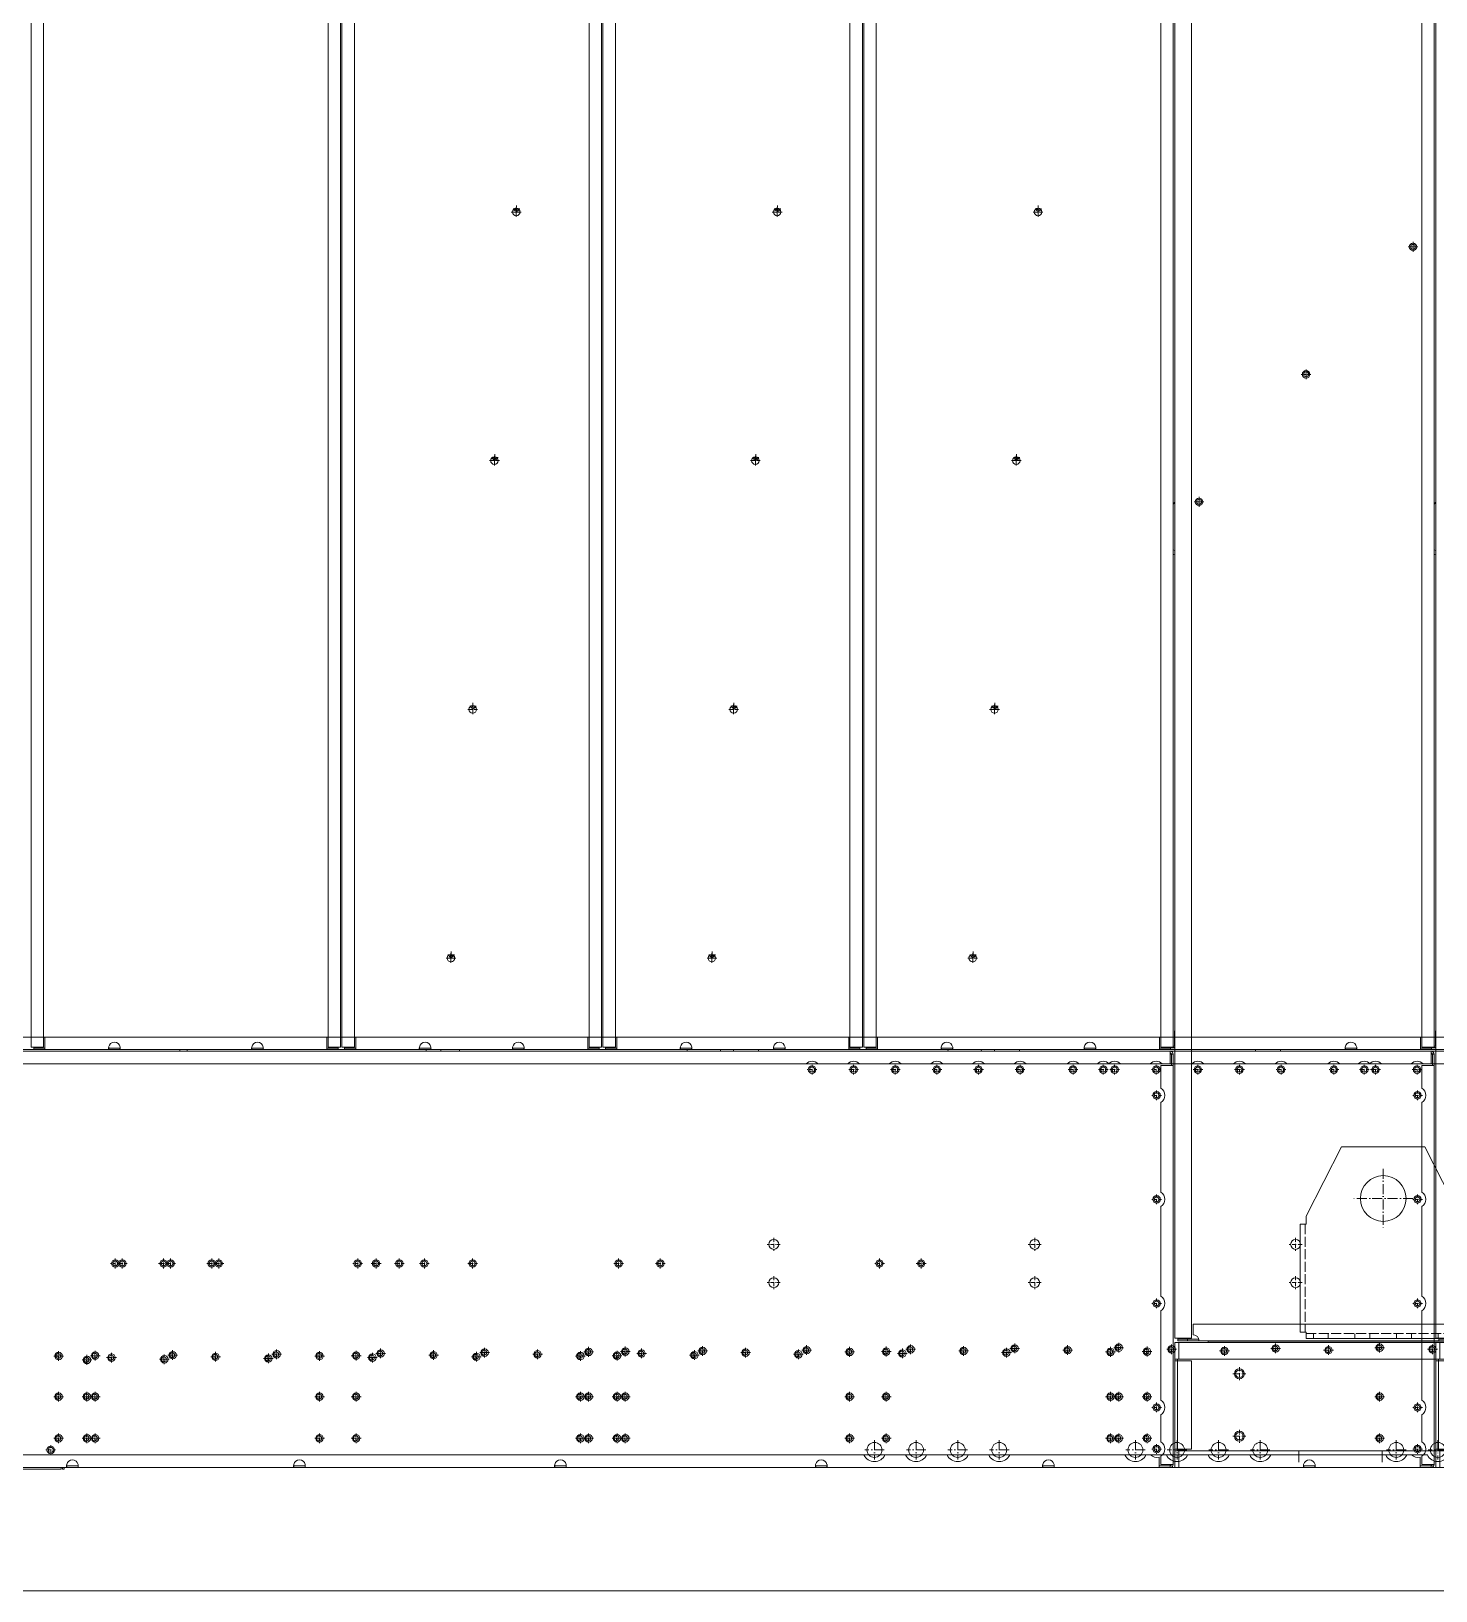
# Model space of a CAD drawing. Header units: millimetres. Extents: x -664124 to 30784, y -141094 to 22397.
# Drawn here: x -653997 to -652309, y -135367 to -133493 of the extents above; entities that cross this region are included whole.
import ezdxf

# ---------------------------------------------------------------- set-up
doc = ezdxf.new("R2010")
doc.units = ezdxf.units.MM
doc.linetypes.add('DASHDOT', pattern=[18.5, 12, -3, 0.5, -3])
doc.linetypes.add('DASHED', pattern=[15, 12, -3])

# ---------------------------------------------------------------- blocks, each defined once
blk = doc.blocks.new('457536')
at = {"color": 7, "lineweight": 5}
for p, q in [((114592.520962, 89152.297332), (114550.020962, 89069.297332)), ((114692.520962, 89152.297332), (114592.520962, 89152.297332)), ((114735.020962, 89069.297332), (114692.520962, 89152.297332)), ((114542.520962, 89059.297332), (114542.520962, 88929.797332)), ((114742.520962, 88929.797332), (114742.520962, 89059.297332)), ((114550.020962, 88922.297332), (114735.020962, 88922.297332))]:
    blk.add_line(p, q, dxfattribs=at)
at = {"color": 7, "linetype": 'DASHDOT', "lineweight": 5}
for p, q in [((114642.520962, 89126.047332), (114642.520962, 89054.547332)), ((114678.270962, 89090.297332), (114606.770962, 89090.297332))]:
    blk.add_line(p, q, dxfattribs=at)
at = {"color": 7, "lineweight": 5, "ltscale": 0.125}
for p, q in [((114550.020962, 89059.297332), (114550.020962, 89069.297332)), ((114735.020962, 89069.297332), (114735.020962, 89059.297332))]:
    blk.add_line(p, q, dxfattribs=at)
at = {"color": 7, "lineweight": 5, "ltscale": 0.09375}
for p, q in [((114542.520962, 89059.297332), (114550.020962, 89059.297332)), ((114742.520962, 89059.297332), (114735.020962, 89059.297332)), ((114550.020962, 88929.797332), (114542.520962, 88929.797332)), ((114550.020962, 88922.297332), (114550.020962, 88929.797332)), ((114735.020962, 88929.797332), (114742.520962, 88929.797332)), ((114735.020962, 88922.297332), (114735.020962, 88929.797332))]:
    blk.add_line(p, q, dxfattribs=at)
at = {"color": 7, "linetype": 'DASHED', "lineweight": 5}
for p, q in [((114548.520962, 89059.297332), (114548.520962, 88929.797332)), ((114736.520962, 88929.797332), (114736.520962, 89059.297332)), ((114550.020962, 88928.297332), (114735.020962, 88928.297332))]:
    blk.add_line(p, q, dxfattribs=at)
at = {"color": 7, "linetype": 'DASHED', "lineweight": 5, "ltscale": 0.075}
for p, q in [((114558.520962, 88928.297332), (114558.520962, 88922.297332)), ((114576.520962, 88928.297332), (114576.520962, 88922.297332)), ((114608.520962, 88928.297332), (114608.520962, 88922.297332)), ((114626.520962, 88928.297332), (114626.520962, 88922.297332)), ((114658.520962, 88928.297332), (114658.520962, 88922.297332)), ((114676.520962, 88928.297332), (114676.520962, 88922.297332)), ((114708.520962, 88928.297332), (114708.520962, 88922.297332)), ((114726.520962, 88928.297332), (114726.520962, 88922.297332))]:
    blk.add_line(p, q, dxfattribs=at)
at = {"color": 7, "lineweight": 5}
blk.add_circle((114642.520962, 89090.297332), 27.5, dxfattribs=at)
blk = doc.blocks.new('1')
at = {"color": 7, "lineweight": 20}
for p, q in [((14472.3, 9340.4), (14472.3, 12781.4)), ((14492.3, 12781.4), (14492.3, 9340.4)), ((12470.8, 12539.8), (12470.8, 9690)), ((12485.8, 9690), (12485.8, 12539.8)), ((13454.8, 12539.8), (13454.8, 9690)), ((13469.8, 9690), (13469.8, 12539.8)), ((13471.3, 12539.8), (13471.3, 9690)), ((13486.3, 9690), (13486.3, 12539.8)), ((14455.3, 12539.8), (14455.3, 9690)), ((14470.3, 9690), (14470.3, 12539.8)), ((13453.2, 9701.9), (12487.4, 9701.9)), ((14453.7, 9701.9), (13487.9, 9701.9)), ((14466.8, 9684.9), (11473.8, 9684.9)), ((12487.4, 9686.9), (12564.1, 9686.9)), ((12577.5, 9686.9), (13363.1, 9686.9)), ((13376.5, 9686.9), (13453.2, 9686.9)), ((13487.9, 9686.9), (13564.6, 9686.9)), ((13578, 9686.9), (14363.6, 9686.9)), ((14377, 9686.9), (14453.7, 9686.9)), ((14029.2, 9669.9), (11473.8, 9669.9)), ((14079.2, 9669.9), (14043.5, 9669.9)), ((14129.2, 9669.9), (14093.5, 9669.9)), ((14179.2, 9669.9), (14143.5, 9669.9)), ((14229.2, 9669.9), (14193.5, 9669.9)), ((14279.2, 9669.9), (14243.5, 9669.9)), ((14379.2, 9669.9), (14293.5, 9669.9)), ((14466.8, 9669.9), (14393.5, 9669.9)), ((14455.3, 9640.6), (14455.3, 9667.9)), ((14470.3, 9188.4), (14470.3, 9667.9)), ((14455.3, 9515.6), (14455.3, 9623.3)), ((14455.3, 9390.6), (14455.3, 9498.3)), ((14455.3, 9265.6), (14455.3, 9373.3)), ((14494.3, 9356.9), (14948.3, 9356.9)), ((16865.6, 9334.9), (14477, 9334.9)), ((14941.3, 9336.9), (14501.3, 9336.9)), ((15662.3, 9336.5), (14512.3, 9336.5)), ((14472.3, 9314.9), (16870.3, 9314.9)), ((14477, 9314.9), (16865.6, 9314.9)), ((14472.3, 9206.9), (14472.3, 9312.9)), ((14475.5, 9312.9), (14475.5, 9206.9)), ((14492.3, 9206.9), (14492.3, 9312.9)), ((14455.3, 9215.6), (14455.3, 9248.3)), ((14621.3, 9204.9), (14472.3, 9204.9)), ((16865.6, 9204.9), (14477, 9204.9)), ((16621.3, 9204.9), (14721.3, 9204.9)), ((12513.6, 9184.9), (11627.1, 9184.9)), ((14098.7, 9199.9), (11842, 9199.9)), ((13413.6, 9184.9), (12527.1, 9184.9)), ((14313.6, 9184.9), (13427.1, 9184.9)), ((14148.7, 9199.9), (14124, 9199.9)), ((14198.7, 9199.9), (14174, 9199.9)), ((14248.7, 9199.9), (14224, 9199.9)), ((14443.2, 9199.9), (14274, 9199.9)), ((14453.3, 9184.9), (14327.1, 9184.9)), ((16870.3, 9184.9), (14472.3, 9184.9)), ((14477, 9184.9), (16865.6, 9184.9)), ((12506.8, 9182.9), (11519.8, 9182.9))]:
    blk.add_line(p, q, dxfattribs=at)
at = {"color": 7, "linetype": 'DASHDOT', "lineweight": 20, "ltscale": 0.2925}
for p, q in [((13686.6, 10693.5), (13674.9, 10693.5)), ((14764.4, 10651.6), (14752.7, 10651.6)), ((14635.9, 10498.4), (14624.2, 10498.4)), ((13660.5, 10394.7), (13648.8, 10394.7)), ((14507.3, 10345.2), (14495.6, 10345.2)), ((13634.3, 10095.8), (13622.6, 10095.8)), ((13628.5, 10101.7), (13628.5, 10090)), ((13608.2, 9796.9), (13596.5, 9796.9)), ((14042.2, 9662.9), (14030.5, 9662.9)), ((14036.3, 9668.8), (14036.3, 9657.1)), ((14092.2, 9662.9), (14080.5, 9662.9)), ((14086.3, 9668.8), (14086.3, 9657.1)), ((14142.2, 9662.9), (14130.5, 9662.9)), ((14136.3, 9668.8), (14136.3, 9657.1)), ((14192.2, 9662.9), (14180.5, 9662.9)), ((14186.3, 9668.8), (14186.3, 9657.1)), ((14242.2, 9662.9), (14230.5, 9662.9)), ((14236.3, 9668.8), (14236.3, 9657.1)), ((14292.2, 9662.9), (14280.5, 9662.9)), ((14286.3, 9668.8), (14286.3, 9657.1)), ((14392.2, 9662.9), (14380.5, 9662.9)), ((14386.3, 9668.8), (14386.3, 9657.1)), ((14450.3, 9637.8), (14450.3, 9626.1)), ((14456.2, 9631.9), (14444.5, 9631.9)), ((14456.2, 9506.9), (14444.5, 9506.9)), ((14450.3, 9512.8), (14450.3, 9501.1)), ((12580.3, 9435.8), (12580.3, 9424.1)), ((12638.3, 9435.8), (12638.3, 9424.1)), ((12696.3, 9435.8), (12696.3, 9424.1)), ((12885.3, 9435.8), (12885.3, 9424.1)), ((12943.3, 9435.8), (12943.3, 9424.1)), ((13001.3, 9435.8), (13001.3, 9424.1)), ((13490.3, 9435.8), (13490.3, 9424.1)), ((13546.2, 9429.9), (13534.5, 9429.9)), ((13540.3, 9435.8), (13540.3, 9424.1)), ((14456.2, 9381.9), (14444.5, 9381.9)), ((14450.3, 9387.8), (14450.3, 9376.1)), ((14279.8, 9333.7), (14279.8, 9322)), ((14404.8, 9334.6), (14404.8, 9322.9)), ((12537.8, 9320), (12537.8, 9308.3)), ((12630.8, 9320.7), (12630.8, 9309)), ((12755.8, 9321.7), (12755.8, 9310)), ((12880.8, 9322.7), (12880.8, 9311)), ((13005.8, 9323.7), (13005.8, 9312)), ((13130.8, 9324.6), (13130.8, 9312.9)), ((13174.8, 9325), (13174.8, 9313.3)), ((13267.8, 9325.7), (13267.8, 9314)), ((13392.8, 9326.7), (13392.8, 9315)), ((13523.7, 9321.8), (13512, 9321.8)), ((13517.8, 9327.7), (13517.8, 9316)), ((13648.7, 9322.8), (13637, 9322.8)), ((13642.8, 9328.7), (13642.8, 9317)), ((13773.7, 9323.7), (13762, 9323.7)), ((13767.8, 9329.6), (13767.8, 9317.9)), ((13817.7, 9324.1), (13806, 9324.1)), ((13811.8, 9330), (13811.8, 9318.3)), ((13910.7, 9324.8), (13899, 9324.8)), ((13904.8, 9330.7), (13904.8, 9319)), ((14035.7, 9325.8), (14024, 9325.8)), ((14029.8, 9331.7), (14029.8, 9320)), ((14160.7, 9326.8), (14149, 9326.8)), ((14154.8, 9332.7), (14154.8, 9321)), ((14285.7, 9327.8), (14274, 9327.8)), ((14410.7, 9328.7), (14399, 9328.7)), ((12537.8, 9275.8), (12537.8, 9264.1)), ((13130.8, 9275.8), (13130.8, 9264.1)), ((13174.8, 9275.8), (13174.8, 9264.1)), ((13773.7, 9269.9), (13762, 9269.9)), ((13767.8, 9275.8), (13767.8, 9264.1)), ((13817.7, 9269.9), (13806, 9269.9)), ((13811.8, 9275.8), (13811.8, 9264.1)), ((14410.7, 9269.9), (14399, 9269.9)), ((14404.8, 9275.8), (14404.8, 9264.1)), ((14450.3, 9262.8), (14450.3, 9251.1)), ((14456.2, 9256.9), (14444.5, 9256.9)), ((12537.8, 9225.8), (12537.8, 9214.1)), ((13130.8, 9225.8), (13130.8, 9214.1)), ((13174.8, 9225.8), (13174.8, 9214.1)), ((13767.8, 9225.8), (13767.8, 9214.1)), ((13811.8, 9225.8), (13811.8, 9214.1)), ((14404.8, 9225.8), (14404.8, 9214.1)), ((12494.3, 9211.8), (12494.3, 9200.1)), ((13773.7, 9219.9), (13762, 9219.9)), ((13817.7, 9219.9), (13806, 9219.9)), ((14410.7, 9219.9), (14399, 9219.9)), ((14456.2, 9206.9), (14444.5, 9206.9)), ((14450.3, 9212.8), (14450.3, 9201.1))]:
    blk.add_line(p, q, dxfattribs=at)
at = {"color": 7, "linetype": 'DASHDOT', "lineweight": 20, "ltscale": 0.195}
for p, q in [((13684.7, 10693.5), (13676.9, 10693.5)), ((13685, 10697.5), (13677.2, 10697.5)), ((14762.4, 10651.7), (14754.6, 10651.7)), ((14633.9, 10498.5), (14626.1, 10498.5)), ((13658.5, 10394.7), (13650.7, 10394.7)), ((13658.9, 10398.6), (13651.1, 10398.6)), ((14505.3, 10345.3), (14497.5, 10345.3)), ((13628.8, 10103.7), (13628.8, 10095.9)), ((13632.4, 10095.8), (13624.6, 10095.8)), ((13632.7, 10099.8), (13624.9, 10099.8)), ((13628.5, 10099.7), (13628.5, 10091.9)), ((13606.2, 9796.9), (13598.4, 9796.9)), ((13606.6, 9800.9), (13598.8, 9800.9)), ((13602.3, 9800.8), (13602.3, 9793)), ((12537.3, 9318), (12537.3, 9310.2)), ((12630.3, 9318.7), (12630.3, 9310.9)), ((12755.3, 9319.7), (12755.3, 9311.9)), ((12880.3, 9320.7), (12880.3, 9312.9)), ((13005.3, 9321.7), (13005.3, 9313.9)), ((13130.3, 9322.7), (13130.3, 9314.9)), ((13174.3, 9323), (13174.3, 9315.2)), ((13267.3, 9323.7), (13267.3, 9315.9)), ((13392.3, 9324.7), (13392.3, 9316.9)), ((13521.2, 9321.8), (13513.4, 9321.8)), ((13517.3, 9325.7), (13517.3, 9317.9)), ((13642.3, 9326.7), (13642.3, 9318.9)), ((13771.2, 9323.8), (13763.4, 9323.8)), ((13767.3, 9327.7), (13767.3, 9319.9)), ((13815.2, 9324.1), (13807.4, 9324.1)), ((13811.3, 9328), (13811.3, 9320.2)), ((13908.2, 9324.8), (13900.4, 9324.8)), ((13904.3, 9328.7), (13904.3, 9320.9)), ((14033.2, 9325.8), (14025.4, 9325.8)), ((14029.3, 9329.7), (14029.3, 9321.9)), ((14158.2, 9326.8), (14150.4, 9326.8)), ((14154.3, 9330.7), (14154.3, 9322.9)), ((14283.2, 9327.8), (14275.4, 9327.8)), ((14279.3, 9331.7), (14279.3, 9323.9)), ((14408.2, 9328.8), (14400.4, 9328.8)), ((14404.3, 9332.7), (14404.3, 9324.9)), ((12537.3, 9273.8), (12537.3, 9266)), ((13130.3, 9273.8), (13130.3, 9266)), ((13174.3, 9273.8), (13174.3, 9266)), ((13771.2, 9269.9), (13763.4, 9269.9)), ((13767.3, 9273.8), (13767.3, 9266)), ((13815.2, 9269.9), (13807.4, 9269.9)), ((13811.3, 9273.8), (13811.3, 9266)), ((14408.2, 9269.9), (14400.4, 9269.9)), ((14404.3, 9273.8), (14404.3, 9266)), ((12537.3, 9223.8), (12537.3, 9216)), ((13130.3, 9223.8), (13130.3, 9216)), ((13174.3, 9223.8), (13174.3, 9216)), ((13767.3, 9223.8), (13767.3, 9216)), ((13811.3, 9223.8), (13811.3, 9216)), ((14404.3, 9223.8), (14404.3, 9216)), ((13771.2, 9219.9), (13763.4, 9219.9)), ((13815.2, 9219.9), (13807.4, 9219.9)), ((14408.2, 9219.9), (14400.4, 9219.9))]:
    blk.add_line(p, q, dxfattribs=at)
at = {"color": 7, "linetype": 'DASHDOT', "lineweight": 20, "ltscale": 0.292499}
for p, q in [((13680.8, 10699.4), (13680.8, 10687.7)), ((14630, 10504.3), (14630, 10492.6)), ((13654.6, 10400.5), (13654.6, 10388.8)), ((13602.3, 9802.8), (13602.3, 9791.1)), ((12586.2, 9429.9), (12574.5, 9429.9)), ((12644.2, 9429.9), (12632.5, 9429.9)), ((12702.2, 9429.9), (12690.5, 9429.9)), ((12891.2, 9429.9), (12879.5, 9429.9)), ((12949.2, 9429.9), (12937.5, 9429.9)), ((13007.2, 9429.9), (12995.5, 9429.9)), ((13496.2, 9429.9), (13484.5, 9429.9)), ((12636.7, 9314.8), (12625, 9314.8)), ((12761.7, 9315.8), (12750, 9315.8)), ((12886.7, 9316.8), (12875, 9316.8)), ((13011.7, 9317.8), (13000, 9317.8)), ((13136.7, 9318.7), (13125, 9318.7)), ((13180.7, 9319.1), (13169, 9319.1)), ((13273.7, 9319.8), (13262, 9319.8)), ((13398.7, 9320.8), (13387, 9320.8)), ((12543.7, 9314.1), (12532, 9314.1)), ((12543.7, 9269.9), (12532, 9269.9)), ((13136.7, 9269.9), (13125, 9269.9)), ((13180.7, 9269.9), (13169, 9269.9)), ((12500.2, 9205.9), (12488.5, 9205.9)), ((12543.7, 9219.9), (12532, 9219.9)), ((13136.7, 9219.9), (13125, 9219.9)), ((13180.7, 9219.9), (13169, 9219.9))]:
    blk.add_line(p, q, dxfattribs=at)
at = {"color": 7, "linetype": 'DASHDOT', "lineweight": 20, "ltscale": 0.194998}
for p, q in [((13680.8, 10697.4), (13680.8, 10689.6)), ((14758.5, 10655.6), (14758.5, 10647.8)), ((13655, 10402.5), (13655, 10394.7)), ((13654.6, 10398.6), (13654.6, 10390.8)), ((13009.2, 9317.8), (13001.4, 9317.8))]:
    blk.add_line(p, q, dxfattribs=at)
at = {"color": 7, "linetype": 'DASHDOT', "lineweight": 20, "ltscale": 0.195001}
for p, q in [((13681.1, 10701.4), (13681.1, 10693.6)), ((14630, 10502.4), (14630, 10494.6)), ((14501.4, 10349.2), (14501.4, 10341.4)), ((13602.7, 9804.8), (13602.7, 9797)), ((12634.2, 9314.8), (12626.4, 9314.8)), ((12759.2, 9315.8), (12751.4, 9315.8)), ((12884.2, 9316.8), (12876.4, 9316.8)), ((13134.2, 9318.8), (13126.4, 9318.8)), ((13178.2, 9319.1), (13170.4, 9319.1)), ((13271.2, 9319.8), (13263.4, 9319.8)), ((13396.2, 9320.8), (13388.4, 9320.8)), ((13646.2, 9322.8), (13638.4, 9322.8)), ((12541.2, 9314.1), (12533.4, 9314.1)), ((12541.2, 9269.9), (12533.4, 9269.9)), ((13134.2, 9269.9), (13126.4, 9269.9)), ((13178.2, 9269.9), (13170.4, 9269.9)), ((12541.2, 9219.9), (12533.4, 9219.9)), ((13134.2, 9219.9), (13126.4, 9219.9)), ((13178.2, 9219.9), (13170.4, 9219.9))]:
    blk.add_line(p, q, dxfattribs=at)
at = {"color": 7, "linetype": 'DASHDOT', "lineweight": 20, "ltscale": 0.292502}
for p, q in [((14758.5, 10657.5), (14758.5, 10645.8)), ((14501.4, 10351.1), (14501.4, 10339.4))]:
    blk.add_line(p, q, dxfattribs=at)
at = {"color": 7, "lineweight": 20, "ltscale": 0.077786}
blk.add_line((14472.3, 10344.8), (14470.3, 10342.4), dxfattribs=at)
at = {"color": 7, "lineweight": 20, "ltscale": 0.05349}
blk.add_line((14470.3, 10287.6), (14472.3, 10286.8), dxfattribs=at)
blk.add_line((14470.3, 10287.6), (14472.3, 10286.8), dxfattribs=at)
at = {"color": 7, "lineweight": 20, "ltscale": 0.039896}
blk.add_line((14471.8, 10281.6), (14470.3, 10282.2), dxfattribs=at)
at = {"color": 7, "lineweight": 20, "ltscale": 0.012708}
for p, q in [((14471.8, 10281.6), (14472.3, 10281.6)), ((14471.8, 9709.4), (14472.3, 9709.4)), ((14472.3, 9709.4), (14471.8, 9709.4))]:
    blk.add_line(p, q, dxfattribs=at)
at = {"color": 7, "lineweight": 20, "ltscale": 0.4625}
blk.add_line((14471.8, 9709.4), (14471.8, 9690.9), dxfattribs=at)
blk.add_line((14471.8, 9709.4), (14471.8, 9690.9), dxfattribs=at)
at = {"color": 7, "lineweight": 20, "ltscale": 0.0775}
for p, q in [((12470.8, 9690), (12473.9, 9690)), ((12487.4, 9686.9), (12487.4, 9690)), ((13453.2, 9686.9), (13453.2, 9690)), ((13469.8, 9690), (13466.7, 9690)), ((13471.3, 9690), (13474.4, 9690)), ((13487.9, 9686.9), (13487.9, 9690)), ((14453.7, 9686.9), (14453.7, 9690)), ((14470.3, 9690), (14467.2, 9690))]:
    blk.add_line(p, q, dxfattribs=at)
at = {"color": 7, "lineweight": 20, "ltscale": 0.0375}
for p, q in [((12473.9, 9688.5), (12473.9, 9690)), ((13466.7, 9688.5), (13466.7, 9690)), ((13474.4, 9688.5), (13474.4, 9690)), ((14467.2, 9688.5), (14467.2, 9690)), ((14468.3, 9681.4), (14466.8, 9681.4)), ((14475.8, 9338.9), (14475.8, 9340.4)), ((14475.5, 9312.9), (14477, 9312.9)), ((14466.8, 9186.9), (14466.8, 9188.4))]:
    blk.add_line(p, q, dxfattribs=at)
at = {"color": 7, "lineweight": 20, "ltscale": 0.2975}
for p, q in [((12473.9, 9690), (12485.8, 9690)), ((12487.4, 9701.9), (12487.4, 9690)), ((13453.2, 9690), (13453.2, 9701.9)), ((13454.8, 9690), (13466.7, 9690)), ((13474.4, 9690), (13486.3, 9690)), ((13487.9, 9701.9), (13487.9, 9690)), ((14453.7, 9690), (14453.7, 9701.9)), ((14455.3, 9690), (14467.2, 9690))]:
    blk.add_line(p, q, dxfattribs=at)
at = {"color": 7, "lineweight": 20, "ltscale": 0.037293}
blk.add_line((14470.3, 9690.9), (14471.8, 9690.9), dxfattribs=at)
at = {"color": 7, "lineweight": 20, "ltscale": 0.037353}
blk.add_line((14471.8, 9690.9), (14470.3, 9690.9), dxfattribs=at)
at = {"color": 7, "lineweight": 20, "ltscale": 0.3375}
for p, q in [((12487.4, 9688.5), (12473.9, 9688.5)), ((12473.9, 9686.9), (12487.4, 9686.9)), ((13466.7, 9688.5), (13453.2, 9688.5)), ((13453.2, 9686.9), (13466.7, 9686.9)), ((13487.9, 9688.5), (13474.4, 9688.5)), ((13474.4, 9686.9), (13487.9, 9686.9)), ((14467.2, 9688.5), (14453.7, 9688.5)), ((14453.7, 9686.9), (14467.2, 9686.9)), ((14468.3, 9667.9), (14468.3, 9681.4)), ((14470.3, 9681.4), (14470.3, 9667.9)), ((14453.3, 9186.9), (14466.8, 9186.9)), ((14466.8, 9184.9), (14453.3, 9184.9))]:
    blk.add_line(p, q, dxfattribs=at)
at = {"color": 7, "lineweight": 20, "ltscale": 0.04}
for p, q in [((12473.9, 9686.9), (12473.9, 9688.5)), ((12564.1, 9686.9), (12564.1, 9688.5)), ((12577.5, 9686.9), (12577.5, 9688.5)), ((13363.1, 9686.9), (13363.1, 9688.5)), ((13376.5, 9686.9), (13376.5, 9688.5)), ((13466.7, 9686.9), (13466.7, 9688.5)), ((13474.4, 9686.9), (13474.4, 9688.5)), ((13564.6, 9686.9), (13564.6, 9688.5)), ((13578, 9686.9), (13578, 9688.5)), ((14363.6, 9686.9), (14363.6, 9688.5)), ((14377, 9686.9), (14377, 9688.5)), ((14467.2, 9686.9), (14467.2, 9688.5)), ((14512.3, 9334.9), (14512.3, 9336.5))]:
    blk.add_line(p, q, dxfattribs=at)
at = {"color": 7, "lineweight": 20, "ltscale": 0.168029}
for p, q in [((12564.1, 9688.5), (12570.8, 9688.5)), ((12564.1, 9686.9), (12570.8, 9686.9)), ((12577.5, 9688.5), (12570.8, 9688.5)), ((12577.5, 9686.9), (12570.8, 9686.9)), ((13363.1, 9688.5), (13369.8, 9688.5)), ((13363.1, 9686.9), (13369.8, 9686.9)), ((13376.5, 9688.5), (13369.8, 9688.5)), ((13376.5, 9686.9), (13369.8, 9686.9)), ((13564.6, 9688.5), (13571.3, 9688.5)), ((13564.6, 9686.9), (13571.3, 9686.9)), ((13578, 9688.5), (13571.3, 9688.5)), ((13578, 9686.9), (13571.3, 9686.9)), ((14363.6, 9688.5), (14370.3, 9688.5)), ((14363.6, 9686.9), (14370.3, 9686.9)), ((14377, 9688.5), (14370.3, 9688.5)), ((14377, 9686.9), (14370.3, 9686.9))]:
    blk.add_line(p, q, dxfattribs=at)
at = {"color": 7, "lineweight": 20, "ltscale": 0.050191}
for p, q in [((12658.1, 9684.9), (12658.2, 9686.9)), ((12658.2, 9686.9), (12658.1, 9684.9)), ((12962.9, 9684.9), (12963, 9686.9)), ((12963, 9686.9), (12962.9, 9684.9)), ((13612.6, 9684.9), (13612.8, 9686.9))]:
    blk.add_line(p, q, dxfattribs=at)
at = {"color": 7, "lineweight": 20, "ltscale": 0.05019}
blk.add_line((13572.6, 9686.9), (13572.5, 9684.9), dxfattribs=at)
at = {"color": 7, "lineweight": 20, "ltscale": 0.05}
for p, q in [((13942.1, 9686.9), (13942.1, 9684.9)), ((14470.3, 9681.4), (14468.3, 9681.4)), ((14475.8, 9336.9), (14475.8, 9338.9)), ((14487.3, 9336.9), (14487.3, 9338.9)), ((14472.3, 9312.9), (14472.3, 9314.9)), ((14475.5, 9312.9), (14475.5, 9314.9)), ((14475.5, 9312.9), (14475.5, 9314.9)), ((14472.3, 9204.9), (14472.3, 9206.9)), ((14475.5, 9204.9), (14475.5, 9206.9)), ((14475.5, 9204.9), (14475.5, 9206.9)), ((12513.6, 9184.9), (12513.6, 9186.9)), ((12527.1, 9184.9), (12527.1, 9186.9)), ((13413.6, 9184.9), (13413.6, 9186.9)), ((13427.1, 9184.9), (13427.1, 9186.9)), ((14313.6, 9184.9), (14313.6, 9186.9)), ((14327.1, 9184.9), (14327.1, 9186.9)), ((14466.8, 9184.9), (14466.8, 9186.9)), ((12510.3, 9182.9), (12508.3, 9182.9))]:
    blk.add_line(p, q, dxfattribs=at)
at = {"color": 7, "lineweight": 20, "ltscale": 0.049942}
blk.add_line((13972.1, 9686.9), (13972.1, 9684.9), dxfattribs=at)
at = {"color": 7, "lineweight": 20, "ltscale": 0.049995}
blk.add_line((13972.1, 9686.9), (13972.1, 9684.9), dxfattribs=at)
at = {"color": 7, "lineweight": 20, "ltscale": 0.0875}
for p, q in [((14466.8, 9684.9), (14466.8, 9681.4)), ((14470.3, 9667.9), (14466.8, 9667.9)), ((14472.3, 9340.4), (14475.8, 9340.4)), ((14453.3, 9184.9), (14453.3, 9188.4)), ((14470.3, 9188.4), (14466.8, 9188.4))]:
    blk.add_line(p, q, dxfattribs=at)
at = {"color": 7, "lineweight": 20, "ltscale": 0.2875}
for p, q in [((14466.8, 9669.9), (14466.8, 9681.4)), ((14455.3, 9667.9), (14466.8, 9667.9)), ((14475.8, 9338.9), (14487.3, 9338.9)), ((14487.3, 9336.9), (14475.8, 9336.9)), ((14455.3, 9188.4), (14466.8, 9188.4))]:
    blk.add_line(p, q, dxfattribs=at)
at = {"color": 7, "lineweight": 20, "ltscale": 0.114792}
blk.add_line((14467.2, 9689.4), (14471.8, 9689.4), dxfattribs=at)
at = {"color": 7, "lineweight": 20, "ltscale": 0.114793}
blk.add_line((14471.8, 9687.4), (14467.2, 9687.4), dxfattribs=at)
at = {"color": 7, "linetype": 'DASHDOT', "lineweight": 20, "ltscale": 0.390001}
for p, q in [((13998.1, 9452.9), (13982.5, 9452.9)), ((13998.1, 9406.9), (13982.5, 9406.9))]:
    blk.add_line(p, q, dxfattribs=at)
at = {"color": 7, "linetype": 'DASHDOT', "lineweight": 20, "ltscale": 0.389999}
blk.add_line((13990.3, 9460.7), (13990.3, 9445.1), dxfattribs=at)
at = {"color": 7, "linetype": 'DASHDOT', "lineweight": 20, "ltscale": 0.39}
for p, q in [((13990.3, 9414.7), (13990.3, 9399.1)), ((14557.6, 9297.4), (14542, 9297.4)), ((14549.8, 9305.2), (14549.8, 9289.6)), ((14557.6, 9222.4), (14542, 9222.4)), ((14549.8, 9230.2), (14549.8, 9214.6))]:
    blk.add_line(p, q, dxfattribs=at)
at = {"color": 7, "lineweight": 20, "ltscale": 0.319497}
blk.add_line((14494.3, 9356.9), (14494.3, 9344.2), dxfattribs=at)
at = {"color": 7, "lineweight": 20, "ltscale": 0.1175}
for p, q in [((14477, 9334.9), (14472.3, 9334.9)), ((14477, 9334.9), (14477, 9330.2)), ((14472.3, 9206.9), (14477, 9206.9)), ((14477, 9184.9), (14477, 9189.6))]:
    blk.add_line(p, q, dxfattribs=at)
at = {"color": 7, "lineweight": 20, "ltscale": 0.16}
for p, q in [((14472.3, 9328.5), (14472.3, 9334.9)), ((14472.3, 9184.9), (14472.3, 9191.3))]:
    blk.add_line(p, q, dxfattribs=at)
at = {"color": 7, "lineweight": 20, "ltscale": 0.4125}
blk.add_line((14492.3, 9340.4), (14475.8, 9340.4), dxfattribs=at)
at = {"color": 7, "lineweight": 20, "ltscale": 0.175}
for p, q in [((14487.3, 9338.9), (14494.3, 9338.9)), ((14487.3, 9336.9), (14494.3, 9336.9)), ((14501.3, 9336.9), (14494.3, 9336.9))]:
    blk.add_line(p, q, dxfattribs=at)
at = {"color": 7, "lineweight": 20, "ltscale": 0.164795}
blk.add_line((14500.9, 9338.9), (14494.3, 9338.9), dxfattribs=at)
at = {"color": 7, "lineweight": 20, "ltscale": 0.34}
for p, q in [((14472.3, 9328.5), (14472.3, 9314.9)), ((14472.3, 9204.9), (14472.3, 9191.3)), ((14621.3, 9191.3), (14621.3, 9204.9)), ((14721.3, 9204.9), (14721.3, 9191.3))]:
    blk.add_line(p, q, dxfattribs=at)
at = {"color": 7, "lineweight": 20, "ltscale": 0.3825}
for p, q in [((14477, 9330.2), (14477, 9314.9)), ((14492.3, 9312.9), (14477, 9312.9)), ((14477, 9206.9), (14492.3, 9206.9)), ((14477, 9204.9), (14477, 9189.6))]:
    blk.add_line(p, q, dxfattribs=at)
at = {"color": 7, "lineweight": 20, "ltscale": 0.08}
for p, q in [((14472.3, 9312.9), (14475.5, 9312.9)), ((14475.5, 9206.9), (14472.3, 9206.9))]:
    blk.add_line(p, q, dxfattribs=at)
at = {"color": 7, "linetype": 'DASHDOT', "lineweight": 20}
for p, q in [((14123, 9205.9), (14099.6, 9205.9)), ((14111.3, 9217.6), (14111.3, 9194.2)), ((14173, 9205.9), (14149.6, 9205.9)), ((14161.3, 9217.6), (14161.3, 9194.2)), ((14223, 9205.9), (14199.6, 9205.9)), ((14211.3, 9217.6), (14211.3, 9194.2)), ((14273, 9205.9), (14249.6, 9205.9)), ((14261.3, 9217.6), (14261.3, 9194.2))]:
    blk.add_line(p, q, dxfattribs=at)
at = {"lineweight": 20}
for p, q in [((16870.3, 9184.9), (11970.3, 9184.9)), ((9770.3, 9036.6), (17970.3, 9036.6))]:
    blk.add_line(p, q, dxfattribs=at)
at = {"color": 7, "lineweight": 20, "ltscale": 0.049866}
blk.add_line((12506.8, 9184.9), (12506.8, 9182.9), dxfattribs=at)
at = {"color": 7, "lineweight": 20, "ltscale": 0.050015}
for p, q in [((12508.3, 9184.9), (12508.3, 9182.9)), ((12510.3, 9184.9), (12510.3, 9182.9))]:
    blk.add_line(p, q, dxfattribs=at)
at = {"color": 7, "lineweight": 20, "ltscale": 0.169248}
for p, q in [((12513.6, 9186.9), (12520.3, 9186.9)), ((12513.6, 9184.9), (12520.3, 9184.9)), ((12527.1, 9186.9), (12520.3, 9186.9)), ((12527.1, 9184.9), (12520.3, 9184.9)), ((13413.6, 9186.9), (13420.3, 9186.9)), ((13413.6, 9184.9), (13420.3, 9184.9)), ((13427.1, 9186.9), (13420.3, 9186.9)), ((13427.1, 9184.9), (13420.3, 9184.9)), ((14313.6, 9186.9), (14320.3, 9186.9)), ((14313.6, 9184.9), (14320.3, 9184.9)), ((14327.1, 9186.9), (14320.3, 9186.9)), ((14327.1, 9184.9), (14320.3, 9184.9))]:
    blk.add_line(p, q, dxfattribs=at)
at = {"color": 7, "lineweight": 20, "ltscale": 0.224015}
blk.add_line((14453.3, 9197.4), (14453.3, 9188.4), dxfattribs=at)
at = {"color": 7, "lineweight": 20, "ltscale": 0.245994}
blk.add_line((14455.3, 9188.4), (14455.3, 9198.3), dxfattribs=at)
at = {"color": 7, "lineweight": 20, "ltscale": 0.000478323}
blk.add_line((14481.8, 9184.9), (14481.9, 9184.9), dxfattribs=at)
at = {"color": 7, "lineweight": 20, "ltscale": 0.000571071}
blk.add_line((14582.6, 9184.9), (14582.7, 9184.9), dxfattribs=at)
at = {"color": 7, "lineweight": 20, "ltscale": 0.000337276}
blk.add_line((14597.1, 9184.9), (14597.1, 9184.9), dxfattribs=at)
at = {"color": 7, "lineweight": 20}
for centre, radius in [((13680.8, 10693.5), 4.5), ((14758.5, 10651.6), 4.5), ((14758.5, 10651.7), 3), ((14630, 10498.4), 4.5), ((14630, 10498.5), 3), ((13654.6, 10394.7), 4.5), ((14501.4, 10345.2), 4.5), ((14501.4, 10345.3), 3), ((13628.5, 10095.8), 4.5), ((13602.3, 9796.9), 4.5), ((14036.3, 9662.9), 4.5), ((14036.3, 9662.9), 3), ((14086.3, 9662.9), 4.5), ((14086.3, 9662.9), 3), ((14136.3, 9662.9), 4.5), ((14136.3, 9662.9), 3), ((14186.3, 9662.9), 4.5), ((14186.3, 9662.9), 3), ((14236.3, 9662.9), 4.5), ((14236.3, 9662.9), 3), ((14286.3, 9662.9), 4.5), ((14286.3, 9662.9), 3), ((14386.3, 9662.9), 4.5), ((14386.3, 9662.9), 3), ((14450.3, 9631.9), 4.5), ((14450.3, 9631.9), 3), ((14450.3, 9506.9), 4.5), ((14450.3, 9506.9), 3), ((13990.3, 9452.9), 6), ((12580.3, 9429.9), 4.5), ((12580.3, 9429.9), 3), ((12638.3, 9429.9), 4.5), ((12638.3, 9429.9), 3), ((12696.3, 9429.9), 4.5), ((12696.3, 9429.9), 3), ((12885.3, 9429.9), 4.5), ((12885.3, 9429.9), 3), ((12943.3, 9429.9), 4.5), ((12943.3, 9429.9), 3), ((13001.3, 9429.9), 4.5), ((13001.3, 9429.9), 3), ((13490.3, 9429.9), 4.5), ((13490.3, 9429.9), 3), ((13540.3, 9429.9), 4.5), ((13540.3, 9429.9), 3), ((13990.3, 9406.9), 6), ((14450.3, 9381.9), 4.5), ((14450.3, 9381.9), 3), ((12537.8, 9314.1), 4.5), ((12537.3, 9314.1), 3), ((12630.8, 9314.8), 4.5), ((12630.3, 9314.8), 3), ((12755.8, 9315.8), 4.5), ((12755.3, 9315.8), 3), ((12880.8, 9316.8), 4.5), ((12880.3, 9316.8), 3), ((13005.8, 9317.8), 4.5), ((13005.3, 9317.8), 3), ((13130.8, 9318.7), 4.5), ((13130.3, 9318.8), 3), ((13174.8, 9319.1), 4.5), ((13174.3, 9319.1), 3), ((13267.8, 9319.8), 4.5), ((13267.3, 9319.8), 3), ((13392.8, 9320.8), 4.5), ((13392.3, 9320.8), 3), ((13517.8, 9321.8), 4.5), ((13517.3, 9321.8), 3), ((13642.8, 9322.8), 4.5), ((13642.3, 9322.8), 3), ((13767.8, 9323.7), 4.5), ((13767.3, 9323.8), 3), ((13811.8, 9324.1), 4.5), ((13811.3, 9324.1), 3), ((13904.8, 9324.8), 4.5), ((13904.3, 9324.8), 3), ((14029.8, 9325.8), 4.5), ((14029.3, 9325.8), 3), ((14154.8, 9326.8), 4.5), ((14154.3, 9326.8), 3), ((14279.8, 9327.8), 4.5), ((14279.3, 9327.8), 3), ((14404.8, 9328.7), 4.5), ((14404.3, 9328.8), 3), ((14549.8, 9297.4), 6), ((14549.8, 9297.4), 4.5), ((12537.8, 9269.9), 4.5), ((12537.3, 9269.9), 3), ((13130.8, 9269.9), 4.5), ((13130.3, 9269.9), 3), ((13174.8, 9269.9), 4.5), ((13174.3, 9269.9), 3), ((13767.8, 9269.9), 4.5), ((13767.3, 9269.9), 3), ((13811.8, 9269.9), 4.5), ((13811.3, 9269.9), 3), ((14404.8, 9269.9), 4.5), ((14404.3, 9269.9), 3), ((14450.3, 9256.9), 4.5), ((14450.3, 9256.9), 3), ((12537.8, 9219.9), 4.5), ((12537.3, 9219.9), 3), ((13130.8, 9219.9), 4.5), ((13130.3, 9219.9), 3), ((13174.8, 9219.9), 4.5), ((13174.3, 9219.9), 3), ((13767.8, 9219.9), 4.5), ((13767.3, 9219.9), 3), ((13811.8, 9219.9), 4.5), ((13811.3, 9219.9), 3), ((14404.8, 9219.9), 4.5), ((14404.3, 9219.9), 3), ((14549.8, 9222.4), 6), ((14549.8, 9222.4), 4.5), ((12494.3, 9205.9), 4.5), ((12494.3, 9205.9), 3), ((14111.3, 9205.9), 9), ((14161.3, 9205.9), 9), ((14211.3, 9205.9), 9), ((14261.3, 9205.9), 9), ((14450.3, 9206.9), 4.5), ((14450.3, 9206.9), 3)]:
    blk.add_circle(centre, radius, dxfattribs=at)
for centre, radius, start, end in [((13681.1, 10697.5), 3, 186.3049, 343.766), ((13680.8, 10693.5), 3, 36.8103, 133.1897), ((13655, 10398.6), 3, 186.3049, 343.766), ((13654.6, 10394.7), 3, 36.8103, 133.1897), ((13628.8, 10099.8), 3, 186.3049, 343.766), ((13628.5, 10095.8), 3, 36.8103, 133.1897), ((13602.7, 9800.9), 3, 186.3049, 343.766), ((13602.3, 9796.9), 3, 36.8103, 133.1897), ((12580, 9688.2), 16.1, 173.4757, 179.6789), ((12570.8, 9688.8), 7, 9.8709, 170.1291), ((12561.7, 9688.2), 16.2, 0.3311, 6.523), ((13379, 9688.2), 16.2, 173.4769, 179.6689), ((13369.8, 9688.8), 7, 9.8709, 170.1291), ((13360.7, 9688.2), 16.2, 0.3311, 6.523), ((13580.5, 9688.2), 16.1, 173.4757, 179.6789), ((13571.3, 9688.8), 7, 9.8709, 170.1291), ((13562.2, 9688.2), 16.2, 0.3311, 6.523), ((14379.5, 9688.2), 16.2, 173.4769, 179.6689), ((14370.3, 9688.8), 7, 9.8709, 170.1291), ((14361.2, 9688.2), 16.2, 0.3311, 6.523), ((14036.3, 9662.9), 10, 44.427, 135.573), ((14086.3, 9662.9), 10, 44.427, 135.573), ((14136.3, 9662.9), 10, 44.427, 135.573), ((14186.3, 9662.9), 10, 44.427, 135.573), ((14236.3, 9662.9), 10, 44.427, 135.573), ((14286.3, 9662.9), 10, 44.427, 135.573), ((14386.3, 9662.9), 10, 44.427, 135.573), ((14466.8, 9681.4), 3.5, 0, 90), ((14466.8, 9681.4), 1.5, 0, 90), ((14471.8, 9690.9), 1.5, 270, 289.8069), ((14471.8, 9690.9), 3.5, 270, 278.3501), ((14450.3, 9631.9), 10, 300, 60), ((14450.3, 9506.9), 10, 300, 60), ((14450.3, 9381.9), 10, 300, 60), ((14494.3, 9337.2), 7, 27.9406, 90), ((14450.3, 9256.9), 10, 300, 60), ((14450.3, 9206.9), 10, 300, 60), ((12510.8, 9188.4), 3.5, 270, 270.245), ((12520.3, 9186.9), 7, 12.3736, 167.6264), ((12508.5, 9186), 18.8, 0.553, 7.5903), ((12554.8, 9188.4), 3.5, 270, 270.245), ((13112.8, 9188.4), 3.5, 269.755, 270), ((13147.8, 9188.4), 3.5, 270, 270.245), ((13156.8, 9188.4), 3.5, 269.755, 270), ((13191.8, 9188.4), 3.5, 270, 270.245), ((13420.3, 9186.9), 7, 12.3736, 167.6264), ((13749.8, 9188.4), 3.5, 269.755, 270), ((13784.8, 9188.4), 3.5, 270, 270.245), ((13793.8, 9188.4), 3.5, 269.755, 270), ((13828.8, 9188.4), 3.5, 270, 270.245), ((14111.3, 9205.9), 14, 205.3769, 334.6231), ((14161.3, 9205.9), 14, 205.3769, 334.6231), ((14211.3, 9205.9), 14, 205.3769, 334.6231), ((14261.3, 9205.9), 14, 205.3769, 334.6231), ((14320.3, 9186.9), 7, 12.3736, 167.6264), ((14386.8, 9188.4), 3.5, 269.755, 270), ((14421.8, 9188.4), 3.5, 270, 270.245), ((14431.8, 9188.4), 3.5, 269.755, 270), ((14450.3, 9206.9), 10, 224.427, 287.4576), ((14466.8, 9188.4), 1.5, 270, 0), ((14466.8, 9188.4), 3.5, 270, 0), ((14517, 9189.6), 4.7, 269.7272, 270), ((14518.7, 9191.3), 6.4, 269.7738, 270), ((14580.9, 9191.3), 6.4, 270, 270.2365)]:
    blk.add_arc(centre, radius, start, end, dxfattribs=at)
for points in [[(12563.8, 9688.9), (12563.9, 9688.8), (12563.9, 9688.7), (12564, 9688.6), (12564, 9688.5), (12564.1, 9688.5)], [(12577.8, 9688.9), (12577.8, 9688.8), (12577.8, 9688.7), (12577.7, 9688.6), (12577.6, 9688.5), (12577.5, 9688.5)], [(13362.8, 9688.9), (13362.9, 9688.8), (13362.9, 9688.7), (13363, 9688.6), (13363, 9688.5), (13363.1, 9688.5)], [(13376.8, 9688.9), (13376.8, 9688.8), (13376.8, 9688.7), (13376.7, 9688.6), (13376.6, 9688.5), (13376.5, 9688.5)], [(13564.3, 9688.9), (13564.4, 9688.8), (13564.4, 9688.7), (13564.5, 9688.6), (13564.5, 9688.5), (13564.6, 9688.5)], [(13578.3, 9688.9), (13578.3, 9688.8), (13578.3, 9688.7), (13578.2, 9688.6), (13578.1, 9688.5), (13578, 9688.5)], [(14363.3, 9688.9), (14363.4, 9688.8), (14363.4, 9688.7), (14363.5, 9688.6), (14363.5, 9688.5), (14363.6, 9688.5)], [(14377.3, 9688.9), (14377.3, 9688.8), (14377.3, 9688.7), (14377.2, 9688.6), (14377.1, 9688.5), (14377, 9688.5)], [(12513.3, 9186.1), (12513.3, 9186.5), (12513.3, 9187), (12513.4, 9187.5), (12513.4, 9188), (12513.5, 9188.4)], [(12513.4, 9187.1), (12513.4, 9187.1), (12513.4, 9187), (12513.5, 9187), (12513.5, 9186.9), (12513.6, 9186.9)], [(12527.3, 9187.1), (12527.3, 9187.1), (12527.2, 9187), (12527.2, 9187), (12527.2, 9186.9), (12527.1, 9186.9)], [(13413.3, 9186.1), (13413.3, 9186.5), (13413.3, 9187), (13413.4, 9187.5), (13413.4, 9188), (13413.5, 9188.4)], [(13413.4, 9187.1), (13413.4, 9187.1), (13413.4, 9187), (13413.5, 9187), (13413.5, 9186.9), (13413.6, 9186.9)], [(13427.3, 9187.1), (13427.3, 9187.1), (13427.2, 9187), (13427.2, 9187), (13427.2, 9186.9), (13427.1, 9186.9)], [(13427.2, 9188.4), (13427.2, 9188), (13427.3, 9187.5), (13427.3, 9187), (13427.3, 9186.5), (13427.3, 9186.1)], [(14313.3, 9186.1), (14313.3, 9186.5), (14313.3, 9187), (14313.4, 9187.5), (14313.4, 9188), (14313.5, 9188.4)], [(14313.4, 9187.1), (14313.4, 9187.1), (14313.4, 9187), (14313.5, 9187), (14313.5, 9186.9), (14313.6, 9186.9)], [(14327.3, 9187.1), (14327.3, 9187.1), (14327.2, 9187), (14327.2, 9187), (14327.2, 9186.9), (14327.1, 9186.9)], [(14327.2, 9188.4), (14327.2, 9188), (14327.3, 9187.5), (14327.3, 9187), (14327.3, 9186.5), (14327.3, 9186.1)]]:
    blk.add_open_spline(points, degree=5, dxfattribs=at)
for points, knots in [([(12563.8, 9688.3), (12563.8, 9688), (12563.8, 9687.7), (12563.9, 9687.4), (12563.9, 9687.1), (12564, 9687), (12564, 9687), (12564.1, 9686.9), (12564.1, 9686.9)], [0, 0, 0, 0, 0, 0, 3.570616, 3.570616, 3.570616, 4.974883, 4.974883, 4.974883, 4.974883, 4.974883, 4.974883]), ([(12577.8, 9688.3), (12577.8, 9688), (12577.8, 9687.7), (12577.8, 9687.4), (12577.7, 9687.1), (12577.6, 9687), (12577.6, 9687), (12577.6, 9686.9), (12577.5, 9686.9)], [0, 0, 0, 0, 0, 0, 3.570616, 3.570616, 3.570616, 4.974883, 4.974883, 4.974883, 4.974883, 4.974883, 4.974883]), ([(13362.8, 9688.3), (13362.8, 9688), (13362.8, 9687.7), (13362.9, 9687.4), (13362.9, 9687.1), (13363, 9687), (13363, 9687), (13363.1, 9686.9), (13363.1, 9686.9)], [0, 0, 0, 0, 0, 0, 3.570616, 3.570616, 3.570616, 4.974883, 4.974883, 4.974883, 4.974883, 4.974883, 4.974883]), ([(13376.8, 9688.3), (13376.8, 9688), (13376.8, 9687.7), (13376.8, 9687.4), (13376.7, 9687.1), (13376.6, 9687), (13376.6, 9687), (13376.6, 9686.9), (13376.5, 9686.9)], [0, 0, 0, 0, 0, 0, 3.570616, 3.570616, 3.570616, 4.974883, 4.974883, 4.974883, 4.974883, 4.974883, 4.974883]), ([(13564.3, 9688.3), (13564.3, 9688), (13564.3, 9687.7), (13564.4, 9687.4), (13564.4, 9687.1), (13564.5, 9687), (13564.5, 9687), (13564.6, 9686.9), (13564.6, 9686.9)], [0, 0, 0, 0, 0, 0, 3.570616, 3.570616, 3.570616, 4.974883, 4.974883, 4.974883, 4.974883, 4.974883, 4.974883]), ([(13578.3, 9688.3), (13578.3, 9688), (13578.3, 9687.7), (13578.3, 9687.4), (13578.2, 9687.1), (13578.1, 9687), (13578.1, 9687), (13578.1, 9686.9), (13578, 9686.9)], [0, 0, 0, 0, 0, 0, 3.570616, 3.570616, 3.570616, 4.974883, 4.974883, 4.974883, 4.974883, 4.974883, 4.974883]), ([(14363.3, 9688.3), (14363.3, 9688), (14363.3, 9687.7), (14363.4, 9687.4), (14363.4, 9687.1), (14363.5, 9687), (14363.5, 9687), (14363.6, 9686.9), (14363.6, 9686.9)], [0, 0, 0, 0, 0, 0, 3.570616, 3.570616, 3.570616, 4.974883, 4.974883, 4.974883, 4.974883, 4.974883, 4.974883]), ([(14377.3, 9688.3), (14377.3, 9688), (14377.3, 9687.7), (14377.3, 9687.4), (14377.2, 9687.1), (14377.1, 9687), (14377.1, 9687), (14377.1, 9686.9), (14377, 9686.9)], [0, 0, 0, 0, 0, 0, 3.570616, 3.570616, 3.570616, 4.974883, 4.974883, 4.974883, 4.974883, 4.974883, 4.974883]), ([(14500.5, 9340.4), (14500.7, 9339.9), (14500.8, 9339.4), (14500.9, 9338.9), (14501.1, 9338), (14501.2, 9337.4), (14501.3, 9337.2), (14501.3, 9337), (14501.3, 9337), (14501.3, 9336.9), (14501.3, 9336.9), (14501.3, 9336.9)], [0, 0, 0, 0, 0, 0, 5.019575, 5.019575, 5.019575, 8.671425, 8.671425, 8.671425, 8.70839, 8.70839, 8.70839, 8.70839, 8.70839, 8.70839]), ([(12513.3, 9186.1), (12513.3, 9185.8), (12513.3, 9185.5), (12513.4, 9185.2), (12513.4, 9185), (12513.5, 9185), (12513.5, 9184.9), (12513.5, 9184.9), (12513.6, 9184.9)], [0, 0, 0, 0, 0, 0, 3.902586, 3.902586, 3.902586, 4.80152, 4.80152, 4.80152, 4.80152, 4.80152, 4.80152]), ([(12527.3, 9186.1), (12527.3, 9185.8), (12527.3, 9185.5), (12527.3, 9185.2), (12527.2, 9185), (12527.1, 9185), (12527.1, 9184.9), (12527.1, 9184.9), (12527.1, 9184.9)], [0, 0, 0, 0, 0, 0, 3.902586, 3.902586, 3.902586, 4.80152, 4.80152, 4.80152, 4.80152, 4.80152, 4.80152]), ([(13413.3, 9186.1), (13413.3, 9185.8), (13413.3, 9185.5), (13413.4, 9185.2), (13413.4, 9185), (13413.5, 9185), (13413.5, 9184.9), (13413.5, 9184.9), (13413.6, 9184.9)], [0, 0, 0, 0, 0, 0, 3.902586, 3.902586, 3.902586, 4.80152, 4.80152, 4.80152, 4.80152, 4.80152, 4.80152]), ([(13427.3, 9186.1), (13427.3, 9185.8), (13427.3, 9185.5), (13427.3, 9185.2), (13427.2, 9185), (13427.1, 9185), (13427.1, 9184.9), (13427.1, 9184.9), (13427.1, 9184.9)], [0, 0, 0, 0, 0, 0, 3.902586, 3.902586, 3.902586, 4.80152, 4.80152, 4.80152, 4.80152, 4.80152, 4.80152]), ([(14313.3, 9186.1), (14313.3, 9185.8), (14313.3, 9185.5), (14313.4, 9185.2), (14313.4, 9185), (14313.5, 9185), (14313.5, 9184.9), (14313.5, 9184.9), (14313.6, 9184.9)], [0, 0, 0, 0, 0, 0, 3.902586, 3.902586, 3.902586, 4.80152, 4.80152, 4.80152, 4.80152, 4.80152, 4.80152]), ([(14327.3, 9186.1), (14327.3, 9185.8), (14327.3, 9185.5), (14327.3, 9185.2), (14327.2, 9185), (14327.1, 9185), (14327.1, 9184.9), (14327.1, 9184.9), (14327.1, 9184.9)], [0, 0, 0, 0, 0, 0, 3.902586, 3.902586, 3.902586, 4.80152, 4.80152, 4.80152, 4.80152, 4.80152, 4.80152])]:
    blk.add_open_spline(points, degree=5, knots=knots, dxfattribs=at)
at = {"color": 0, "lineweight": 20}
blk.add_blockref('457536', (-99919.8, -79582.3), dxfattribs=at)

msp = doc.modelspace()

# ---------------------------------------------------------------- block references
at = {"lineweight": 5}
for p in [(-667094.5, -144403.9), (-666780.9, -144403.9), (-666467.4, -144403.9)]:
    msp.add_blockref('1', p, dxfattribs=at)

doc.saveas('drawing.dxf')
